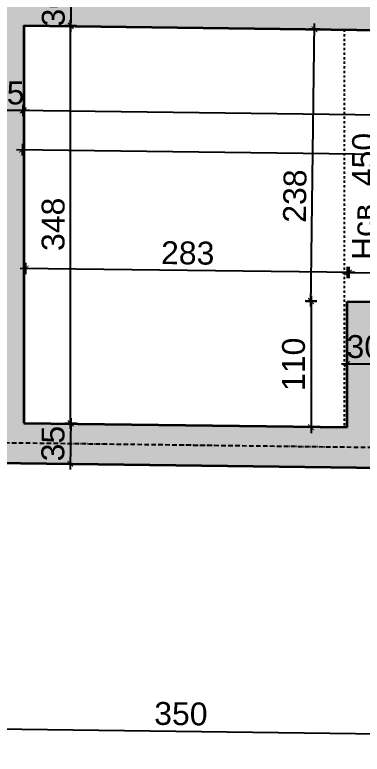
# Model space of a CAD drawing. Header units: inches. Extents: x -72385 to 39588, y -6525 to 66685.
# Drawn here: x -52290 to -51987, y 15038 to 15684 of the extents above; entities that cross this region are included whole.
import ezdxf

# ---------------------------------------------------------------- set-up
doc = ezdxf.new("R2010")
doc.units = ezdxf.units.IN
doc.header["$MEASUREMENT"] = 0
doc.linetypes.add('DashDot', pattern=[0.6, 0.4, -0.1, 0, -0.1])
doc.linetypes.add('Hidden', pattern=[0.4, 0.2, -0.2])
for name, color, linetype, lineweight in [('Надписи Hсв', 252, 'Continuous', 25), ('Надписи коти външни', 252, 'Continuous', 25), ('Надписи коти вътрешни', 252, 'Continuous', 25), ('Оси', 252, 'DashDot', 25), ('Пунктир', 253, 'Hidden', 25), ('Разрезни линии', 7, 'Continuous', 35), ('Щрих стени', 254, 'Continuous', 25)]:
    doc.layers.add(name, color=color, linetype=linetype, lineweight=lineweight)
doc.styles.add('Arial Regular', font='arial.ttf')
doc.styles.get("Standard").update_dxf_attribs({"font": 'arial.ttf'})
doc.dimstyles.new('Annotative', dxfattribs={"dimscale": 0, "dimtxt": 20, "dimasz": 5, "dimexe": 5, "dimexo": 5, "dimgap": 5, "dimtad": 1, "dimdec": 0, "dimzin": 0, "dimdsep": 46, "dimtxsty": 'Standard', "dimblk": 'ARCHTICK', "dimcen": 5, "dimdle": 5, "dimadec": 0, "dimazin": 0, "dimtfac": 1, "dimtdec": 0, "dimtofl": 0, "dimtmove": 0, "dimatfit": 3, "dimldrblk": 'ARCHTICK', "dimfxl": 5, "dimfxlon": 1, "dimtolj": 1, "dimtzin": 0, "dimarcsym": 1})

# ---------------------------------------------------------------- blocks, each defined once
blk = doc.blocks.new('_ArchTick')
at = {"color": 0, "linetype": 'ByBlock', "const_width": 0.15}
blk.add_lwpolyline([(-0.5, -0.5), (0.5, 0.5)], dxfattribs=at)
blk = doc.blocks.new('*D499')
at = {"layer": 'Defpoints', "color": 0, "ltscale": 50, "transparency": 16777216}
for p in [(-51999.84, 15433.31), (-52031.35, 15323.3), (-51999.84, 15323.3)]:
    blk.add_point(p, dxfattribs=at)
at = {"layer": 'Надписи коти вътрешни', "color": 0, "lineweight": -2, "ltscale": 50, "transparency": 16777216}
for p, q in [((-52031.35, 15438.31), (-52031.35, 15318.3)), ((-52026.35, 15433.31), (-52036.35, 15433.31)), ((-52026.35, 15323.3), (-52036.35, 15323.3))]:
    blk.add_line(p, q, dxfattribs=at)
at = {"layer": 'Надписи коти вътрешни', "color": 0, "lineweight": -2, "ltscale": 50, "transparency": 16777216, "xscale": 5, "yscale": 5, "zscale": 5}
for p, rotation in [((-52031.35, 15433.31), 90), ((-52031.35, 15323.3), 270)]:
    blk.add_blockref('_ArchTick', p, dxfattribs=dict(at, rotation=rotation))
at = {"layer": 'Надписи коти вътрешни', "color": 0, "ltscale": 50, "transparency": 16777216, "insert": (-52046.56, 15378.31), "char_height": 20, "attachment_point": 5, "rotation": 90}
blk.add_mtext('\\A1;110', dxfattribs=at)
blk = doc.blocks.new('*D7626')
at = {"layer": 'Defpoints', "color": 0, "ltscale": 50, "transparency": 16777216}
for p in [(-51668.18, 15454.31), (-51999.84, 15433.31), (-51668.5, 15429.09)]:
    blk.add_point(p, dxfattribs=at)
at = {"layer": 'Надписи коти вътрешни', "color": 0, "lineweight": -2, "ltscale": 50, "transparency": 16777216}
for p, q in [((-52004.52, 15458.59), (-51663.18, 15454.24)), ((-51999.58, 15453.53), (-51999.45, 15463.53)), ((-51668.24, 15449.31), (-51668.12, 15459.31))]:
    blk.add_line(p, q, dxfattribs=at)
at = {"layer": 'Надписи коти вътрешни', "color": 0, "lineweight": -2, "ltscale": 50, "transparency": 16777216, "xscale": 5, "yscale": 5, "zscale": 5}
for p, rotation in [((-51999.52, 15458.53), 179.2706286525469), ((-51668.18, 15454.31), 359.2706286525469)]:
    blk.add_blockref('_ArchTick', p, dxfattribs=dict(at, rotation=rotation))
at = {"layer": 'Надписи коти вътрешни', "color": 0, "ltscale": 50, "transparency": 16777216, "insert": (-51833.65, 15471.63), "char_height": 20, "attachment_point": 5, "rotation": 359.27063}
blk.add_mtext('\\A1;331', dxfattribs=at)
blk = doc.blocks.new('*D4445')
at = {"layer": 'Defpoints', "color": 0, "ltscale": 50, "transparency": 16777216}
for p in [(-52280.6, 15462.14), (-52282.34, 15326.9), (-51999.84, 15323.27)]:
    blk.add_point(p, dxfattribs=at)
at = {"layer": 'Надписи коти вътрешни', "color": 0, "lineweight": -2, "ltscale": 50, "transparency": 16777216}
for p, q in [((-52280.66, 15457.14), (-52280.54, 15467.14)), ((-51993.1, 15458.44), (-52285.6, 15462.2)), ((-51998.16, 15453.51), (-51998.04, 15463.51))]:
    blk.add_line(p, q, dxfattribs=at)
at = {"layer": 'Надписи коти вътрешни', "color": 0, "lineweight": -2, "ltscale": 50, "transparency": 16777216, "xscale": 5, "yscale": 5, "zscale": 5}
for p, rotation in [((-52280.6, 15462.14), 179.2641747454293), ((-51998.1, 15458.51), 359.2641747454293)]:
    blk.add_blockref('_ArchTick', p, dxfattribs=dict(at, rotation=rotation))
at = {"layer": 'Надписи коти вътрешни', "color": 0, "ltscale": 50, "transparency": 16777216, "insert": (-52139.15, 15475.54), "char_height": 20, "attachment_point": 5, "rotation": 359.26417}
blk.add_mtext('\\A1;283', dxfattribs=at)
blk = doc.blocks.new('*D8217')
at = {"layer": 'Defpoints', "color": 0, "ltscale": 50, "transparency": 16777216}
for p in [(-52028.39, 15671.19), (-51996.81, 15670.79), (-51999.84, 15433.31)]:
    blk.add_point(p, dxfattribs=at)
at = {"layer": 'Надписи коти вътрешни', "color": 0, "lineweight": -2, "ltscale": 50, "transparency": 16777216}
for p, q in [((-52023.39, 15671.13), (-52033.39, 15671.26)), ((-52031.48, 15428.71), (-52028.32, 15676.19)), ((-52026.41, 15433.65), (-52036.41, 15433.78))]:
    blk.add_line(p, q, dxfattribs=at)
at = {"layer": 'Надписи коти вътрешни', "color": 0, "lineweight": -2, "ltscale": 50, "transparency": 16777216, "xscale": 5, "yscale": 5, "zscale": 5}
for p, rotation in [((-52028.39, 15671.19), 89.27062865254693), ((-52031.41, 15433.71), 269.270628652547)]:
    blk.add_blockref('_ArchTick', p, dxfattribs=dict(at, rotation=rotation))
at = {"layer": 'Надписи коти вътрешни', "color": 0, "ltscale": 50, "transparency": 16777216, "insert": (-52045.46, 15525.35), "char_height": 20, "attachment_point": 5, "rotation": 89.27063}
blk.add_mtext('\\A1;238', dxfattribs=at)
blk = doc.blocks.new('*D510')
at = {"layer": 'Defpoints', "color": 0, "ltscale": 50, "transparency": 16777216}
for p in [(-52282.34, 15674.43), (-51597.34, 15665.71), (-52283.28, 15600.16)]:
    blk.add_point(p, dxfattribs=at)
at = {"layer": 'Надписи коти вътрешни', "color": 0, "lineweight": -2, "ltscale": 50, "transparency": 16777216}
for p, q in [((-51593.28, 15591.37), (-52288.28, 15600.22)), ((-52283.22, 15605.16), (-52283.35, 15595.16)), ((-51598.22, 15596.44), (-51598.35, 15586.44))]:
    blk.add_line(p, q, dxfattribs=at)
at = {"layer": 'Надписи коти вътрешни', "color": 0, "lineweight": -2, "ltscale": 50, "transparency": 16777216, "xscale": 5, "yscale": 5, "zscale": 5}
for p, rotation in [((-52283.28, 15600.16), 179.2706286525459), ((-51598.28, 15591.44), 359.270628652546)]:
    blk.add_blockref('_ArchTick', p, dxfattribs=dict(at, rotation=rotation))
at = {"layer": 'Надписи коти вътрешни', "color": 0, "ltscale": 50, "transparency": 16777216, "insert": (-51940.59, 15611.01), "char_height": 20, "attachment_point": 5, "rotation": 359.27063}
blk.add_mtext('\\A1;685', dxfattribs=at)
blk = doc.blocks.new('*D511')
at = {"layer": 'Defpoints', "color": 0, "ltscale": 50, "transparency": 16777216}
for p in [(-52282.34, 15674.43), (-51397.34, 15663.16), (-51398.72, 15554.64)]:
    blk.add_point(p, dxfattribs=at)
at = {"layer": 'Надписи коти вътрешни', "color": 0, "lineweight": -2, "ltscale": 50, "transparency": 16777216}
for p, q in [((-52283.66, 15570.91), (-52283.78, 15560.91)), ((-52288.72, 15565.97), (-51393.72, 15554.58)), ((-51398.66, 15559.64), (-51398.78, 15549.64))]:
    blk.add_line(p, q, dxfattribs=at)
at = {"layer": 'Надписи коти вътрешни', "color": 0, "lineweight": -2, "ltscale": 50, "transparency": 16777216, "xscale": 5, "yscale": 5, "zscale": 5}
for p, rotation in [((-52283.72, 15565.91), 179.2706286525463), ((-51398.72, 15554.64), 359.2706286525462)]:
    blk.add_blockref('_ArchTick', p, dxfattribs=dict(at, rotation=rotation))
at = {"layer": 'Надписи коти вътрешни', "color": 0, "ltscale": 50, "transparency": 16777216, "insert": (-51841.03, 15575.49), "char_height": 20, "attachment_point": 5, "rotation": 359.27063}
blk.add_mtext('\\A1;885', dxfattribs=at)
blk = doc.blocks.new('*D7652')
at = {"layer": 'Defpoints', "color": 0, "ltscale": 50, "transparency": 16777216}
for p in [(-52282.34, 15674.43), (-52241.47, 15674.43), (-52282.34, 15326.9)]:
    blk.add_point(p, dxfattribs=at)
at = {"layer": 'Надписи коти вътрешни', "color": 0, "lineweight": -2, "ltscale": 50, "transparency": 16777216}
for p, q in [((-52241.47, 15321.9), (-52241.47, 15679.43)), ((-52246.47, 15674.43), (-52236.47, 15674.43)), ((-52246.47, 15326.9), (-52236.47, 15326.9))]:
    blk.add_line(p, q, dxfattribs=at)
at = {"layer": 'Надписи коти вътрешни', "color": 0, "lineweight": -2, "ltscale": 50, "transparency": 16777216, "xscale": 5, "yscale": 5, "zscale": 5}
for p, rotation in [((-52241.47, 15674.43), 90), ((-52241.47, 15326.9), 270)]:
    blk.add_blockref('_ArchTick', p, dxfattribs=dict(at, rotation=rotation))
at = {"layer": 'Надписи коти вътрешни', "color": 0, "ltscale": 50, "transparency": 16777216, "insert": (-52256.69, 15500.66), "char_height": 20, "attachment_point": 5, "rotation": 90}
blk.add_mtext('\\A1;348', dxfattribs=at)
blk = doc.blocks.new('*D5604')
at = {"layer": 'Defpoints', "color": 0, "ltscale": 50, "transparency": 16777216}
for p in [(-52317.34, 15292.34), (-51967.34, 15287.88), (-51970.3, 15055.4)]:
    blk.add_point(p, dxfattribs=at)
at = {"layer": 'Надписи коти външни', "color": 0, "lineweight": -2, "ltscale": 50, "transparency": 16777216}
for p, q in [((-52320.23, 15064.86), (-52320.36, 15054.86)), ((-52325.3, 15059.92), (-51965.3, 15055.34)), ((-51970.23, 15060.4), (-51970.36, 15050.4))]:
    blk.add_line(p, q, dxfattribs=at)
at = {"layer": 'Надписи коти външни', "color": 0, "lineweight": -2, "ltscale": 50, "transparency": 16777216, "xscale": 5, "yscale": 5, "zscale": 5}
for p, rotation in [((-52320.3, 15059.86), 179.2706286525474), ((-51970.3, 15055.4), 359.2706286525474)]:
    blk.add_blockref('_ArchTick', p, dxfattribs=dict(at, rotation=rotation))
at = {"layer": 'Надписи коти външни', "color": 0, "ltscale": 50, "transparency": 16777216, "insert": (-52145.1, 15072.85), "char_height": 20, "attachment_point": 5, "rotation": 359.27063}
blk.add_mtext('\\A1;350', dxfattribs=at)
blk = doc.blocks.new('*D5506')
at = {"layer": 'Defpoints', "color": 0, "ltscale": 50, "transparency": 16777216}
for p in [(-52317.34, 15292.34), (-40222.34, 15138.36), (-40226.57, 14805.89)]:
    blk.add_point(p, dxfattribs=at)
at = {"layer": 'Надписи коти външни', "color": 0, "lineweight": -2, "ltscale": 50, "transparency": 16777216}
for p, q in [((-52326.57, 14959.93), (-40221.57, 14805.83)), ((-52321.51, 14964.87), (-52321.63, 14954.87)), ((-40226.51, 14810.89), (-40226.63, 14800.89))]:
    blk.add_line(p, q, dxfattribs=at)
at = {"layer": 'Надписи коти външни', "color": 0, "lineweight": -2, "ltscale": 50, "transparency": 16777216, "xscale": 5, "yscale": 5, "zscale": 5}
for p, rotation in [((-52321.57, 14959.87), 179.2706286525472), ((-40226.57, 14805.89), 359.2706286525473)]:
    blk.add_blockref('_ArchTick', p, dxfattribs=dict(at, rotation=rotation))
at = {"layer": 'Надписи коти външни', "color": 0, "ltscale": 50, "transparency": 16777216, "insert": (-46273.88, 14898.09), "char_height": 20, "attachment_point": 5, "rotation": 359.27063}
blk.add_mtext('\\A1;12095', dxfattribs=at)
blk = doc.blocks.new('*D7624')
at = {"layer": 'Defpoints', "color": 0, "ltscale": 10, "transparency": 16777216}
for p in [(-52317.34, 15600.15), (-52317.34, 15579.75), (-52282.34, 15579.75)]:
    blk.add_point(p, dxfattribs=at)
at = {"layer": 'Надписи коти вътрешни', "color": 0, "lineweight": -2, "ltscale": 10, "transparency": 16777216}
for p, q in [((-52277.34, 15600.15), (-52322.34, 15600.15)), ((-52317.34, 15595.15), (-52317.34, 15605.15)), ((-52282.34, 15595.15), (-52282.34, 15605.15))]:
    blk.add_line(p, q, dxfattribs=at)
at = {"layer": 'Надписи коти вътрешни', "color": 0, "lineweight": -2, "ltscale": 10, "transparency": 16777216, "xscale": 5, "yscale": 5, "zscale": 5}
for p, rotation in [((-52317.34, 15600.15), 180.0000000000029), ((-52282.34, 15600.15), 2.957634137601417e-12)]:
    blk.add_blockref('_ArchTick', p, dxfattribs=dict(at, rotation=rotation))
at = {"layer": 'Надписи коти вътрешни', "color": 0, "ltscale": 10, "transparency": 16777216, "insert": (-52297.34, 15615.36), "char_height": 20, "attachment_point": 5}
blk.add_mtext('\\A1;35', dxfattribs=at)
blk = doc.blocks.new('*D7627')
at = {"layer": 'Defpoints', "color": 0, "ltscale": 10, "transparency": 16777216}
for p in [(-51999.84, 15378.48), (-51999.84, 15322.92), (-51969.84, 15322.92)]:
    blk.add_point(p, dxfattribs=at)
at = {"layer": 'Надписи коти вътрешни', "color": 0, "lineweight": -2, "ltscale": 10, "transparency": 16777216}
for p, q in [((-51999.84, 15373.48), (-51999.84, 15383.48)), ((-51969.84, 15373.48), (-51969.84, 15383.48)), ((-51964.84, 15378.48), (-52004.84, 15378.48))]:
    blk.add_line(p, q, dxfattribs=at)
at = {"layer": 'Надписи коти вътрешни', "color": 0, "lineweight": -2, "ltscale": 10, "transparency": 16777216, "xscale": 5, "yscale": 5, "zscale": 5}
for p, rotation in [((-51999.84, 15378.48), 180.000000000007), ((-51969.84, 15378.48), 6.95443702625198e-12)]:
    blk.add_blockref('_ArchTick', p, dxfattribs=dict(at, rotation=rotation))
at = {"layer": 'Надписи коти вътрешни', "color": 0, "ltscale": 10, "transparency": 16777216, "insert": (-51984.84, 15393.7), "char_height": 20, "attachment_point": 5}
blk.add_mtext('\\A1;30', dxfattribs=at)
blk = doc.blocks.new('*D7651')
at = {"layer": 'Defpoints', "color": 0, "ltscale": 10, "transparency": 16777216}
for p in [(-52227.31, 15703.73), (-52241.41, 15673.91), (-52227.7, 15673.73)]:
    blk.add_point(p, dxfattribs=at)
at = {"layer": 'Надписи коти вътрешни', "color": 0, "lineweight": -2, "ltscale": 10, "transparency": 16777216}
for p, q in [((-52236.03, 15703.84), (-52246.02, 15703.97)), ((-52240.96, 15708.9), (-52241.47, 15668.91)), ((-52236.41, 15673.84), (-52246.41, 15673.97))]:
    blk.add_line(p, q, dxfattribs=at)
at = {"layer": 'Надписи коти вътрешни', "color": 0, "lineweight": -2, "ltscale": 10, "transparency": 16777216, "xscale": 5, "yscale": 5, "zscale": 5}
for p, rotation in [((-52241.02, 15703.9), 89.27062865256306), ((-52241.41, 15673.91), 269.270628652563)]:
    blk.add_blockref('_ArchTick', p, dxfattribs=dict(at, rotation=rotation))
at = {"layer": 'Надписи коти вътрешни', "color": 0, "ltscale": 10, "transparency": 16777216, "insert": (-52256.43, 15689.1), "char_height": 20, "attachment_point": 5, "rotation": 89.27063}
blk.add_mtext('\\A1;30', dxfattribs=at)
blk = doc.blocks.new('*D7653')
at = {"layer": 'Defpoints', "color": 0, "ltscale": 10, "transparency": 16777216}
for p in [(-52270.23, 15326.74), (-52270.67, 15291.75), (-52241.81, 15291.38)]:
    blk.add_point(p, dxfattribs=at)
at = {"layer": 'Надписи коти вътрешни', "color": 0, "lineweight": -2, "ltscale": 10, "transparency": 16777216}
for p, q in [((-52241.3, 15331.38), (-52241.88, 15286.38)), ((-52246.37, 15326.44), (-52236.37, 15326.31)), ((-52246.81, 15291.44), (-52236.81, 15291.32))]:
    blk.add_line(p, q, dxfattribs=at)
at = {"layer": 'Надписи коти вътрешни', "color": 0, "lineweight": -2, "ltscale": 10, "transparency": 16777216, "xscale": 5, "yscale": 5, "zscale": 5}
for p, rotation in [((-52241.37, 15326.38), 89.2706286525334), ((-52241.81, 15291.38), 269.2706286525334)]:
    blk.add_blockref('_ArchTick', p, dxfattribs=dict(at, rotation=rotation))
at = {"layer": 'Надписи коти вътрешни', "color": 0, "ltscale": 10, "transparency": 16777216, "insert": (-52256.81, 15309.07), "char_height": 20, "attachment_point": 5, "rotation": 89.27063}
blk.add_mtext('\\A1;35', dxfattribs=at)

msp = doc.modelspace()

# ---------------------------------------------------------------- hatches: boundary and pattern name
at = {"layer": 'Щрих стени', "ltscale": 10}
h = msp.add_hatch(color=256, dxfattribs=at)
h.dxf.hatch_style = 1
h.paths.add_polyline_path([(-52272.34, 17091.91), (-52102.34, 17089.75), (-52102.34, 17054.75), (-52072.34, 17054.36), (-52072.34, 17089.37), (-51747.34, 17085.23), (-51747.34, 17050.23), (-51717.34, 17049.85), (-51717.34, 17084.85), (-51702.34, 17084.66), (-51702.34, 17104.66), (-51802.34, 17105.93), (-51802.34, 17120.93), (-52317.34, 17127.49), (-52317.34, 16319.92), (-52282.34, 16319.48), (-52282.34, 16554.5), (-52272.34, 16554.37)])
h.paths.add_polyline_path([(-52062.34, 16919.23), (-52072.34, 16919.35), (-52072.34, 16964.36), (-52102.34, 16964.74), (-52102.34, 16177.18), (-52072.34, 16176.79), (-52072.34, 16889.35), (-52062.34, 16889.22)])
h.paths.add_polyline_path([(-51677.34, 16914.33), (-51687.34, 16914.45), (-51687.34, 16929.45), (-51717.34, 16929.84), (-51717.34, 16959.84), (-51747.34, 16960.22), (-51747.34, 16915.22), (-51962.34, 16917.95), (-51962.34, 16887.95), (-51677.34, 16884.32)])
h.paths.add_polyline_path([(-51367.34, 17115.4), (-51612.34, 17118.51), (-51612.34, 17083.51), (-51397.34, 17080.77), (-51397.34, 16538.23), (-51404.84, 16538.33), (-51404.84, 16458.32), (-51397.34, 16458.22), (-51397.34, 16043.19), (-51547.34, 16045.1), (-51547.34, 16395.13), (-51577.34, 16395.51), (-51577.34, 16045.48), (-51592.34, 16045.67), (-51592.34, 16015.67), (-51397.34, 16013.19), (-51397.34, 15938.18), (-51399.84, 15938.21), (-51399.84, 15858.21), (-51367.34, 15857.79), (-51337.34, 15857.41), (-51337.34, 15892.41), (-51367.34, 15892.8), (-51367.34, 16502.85), (-51337.31, 16502.46), (-51337.31, 16537.47), (-51367.34, 16537.85)])
h.paths.add_polyline_path([(-51547.34, 16912.67), (-51577.34, 16913.05), (-51577.34, 16495.52), (-51547.34, 16495.14)], flags=17)
h.paths.add_polyline_path([(-51692.34, 16046.95), (-52072.34, 16051.78), (-52072.34, 16076.79), (-52102.34, 16077.17), (-52102.34, 16052.17), (-52317.34, 16054.9), (-52317.34, 16019.9), (-52282.34, 16019.45), (-52282.34, 16024.45), (-51747.34, 16017.64), (-51747.34, 15905.13), (-51717.34, 15904.75), (-51717.34, 16017.26), (-51692.34, 16016.94)])
h.paths.add_polyline_path([(-51597.34, 15695.71), (-51717.34, 15697.24), (-51717.34, 15804.74), (-51747.34, 15805.13), (-51747.34, 15697.62), (-52282.34, 15704.43), (-52282.34, 15754.45), (-52317.34, 15754.9), (-52317.34, 15292.34), (-51967.34, 15287.88), (-51967.34, 15322.89), (-51969.84, 15322.92), (-51969.84, 15402.93), (-51699.84, 15399.49), (-51699.84, 15394.49), (-51669.84, 15394.11), (-51669.84, 15429.11), (-51999.84, 15433.31), (-51999.84, 15323.3), (-52282.34, 15326.9), (-52282.34, 15674.43), (-51597.34, 15665.71)])
h.paths.add_polyline_path([(-51367.34, 15707.78), (-51397.34, 15708.16), (-51397.34, 15693.16), (-51497.34, 15694.44), (-51497.34, 15664.43), (-51397.34, 15663.16), (-51397.34, 15350.63), (-51402.34, 15350.7), (-51402.34, 15280.69), (-51367.34, 15280.25)])
h.paths.add_polyline_path([(-51667.34, 15319.07), (-51669.84, 15319.1), (-51669.84, 15324.1), (-51699.84, 15324.48), (-51699.84, 15319.48), (-51702.34, 15319.51), (-51702.34, 15284.51), (-51667.34, 15284.07)])

# ---------------------------------------------------------------- linework, layer by layer
at = {"layer": 'Оси', "ltscale": 10}
msp.add_line((-39839.84, 15151), (-52699.84, 15314.71), dxfattribs=at)
at = {"layer": 'Пунктир', "ltscale": 10}
msp.add_line((-52002.34, 15670.86), (-52002.34, 15323.33), dxfattribs=at)
at = {"layer": 'Разрезни линии', "ltscale": 50}
for p, q in [((-52282.34, 15674.43), (-51597.34, 15665.71)), ((-52282.34, 15674.43), (-52282.34, 15326.9)), ((-51999.84, 15433.31), (-51669.84, 15429.11)), ((-51999.84, 15323.27), (-51999.84, 15433.31)), ((-52282.34, 15326.9), (-51999.84, 15323.3)), ((-52317.34, 15292.34), (-51967.34, 15287.88))]:
    msp.add_line(p, q, dxfattribs=at)

# ---------------------------------------------------------------- texts
at = {"layer": 'Надписи Hсв', "ltscale": 100, "insert": (-51995.44, 15469.47), "char_height": 20, "width": 180.4891, "attachment_point": 1, "rotation": 90, "style": 'Arial Regular'}
msp.add_mtext('\\pxt8;Hсв. 450', dxfattribs=at)

# ---------------------------------------------------------------- dimensions: what is measured, and where the dimension line sits
at = {"layer": 'Надписи коти външни', "ltscale": 50}
dim = msp.add_aligned_dim(p1=(-52317.34, 15292.34), p2=(-40222.34, 15138.36), distance=-332.5, text='12095', dimstyle='Annotative', override={"dimscale": 0, "dimtix": 0, "dimtofl": 0, "dimtmove": 0, "dimatfit": 3}, dxfattribs=at)
dim.commit()
dim.dimension.update_dxf_attribs({"geometry": '*D5506', "text_midpoint": (-46273.88, 14898.09)})
dim = msp.add_aligned_dim(p1=(-52317.34, 15292.34), p2=(-51967.34, 15287.88), distance=-232.5, dimstyle='Annotative', override={"dimscale": 0, "dimtix": 0, "dimtofl": 0, "dimtmove": 0, "dimatfit": 3}, dxfattribs=at)
dim.commit()
dim.dimension.update_dxf_attribs({"geometry": '*D5604', "text_midpoint": (-52145.1, 15072.85)})
at = {"layer": 'Надписи коти вътрешни', "ltscale": 10}
for base, p1, p2, angle, picture, middle in [((-52241.41, 15673.91), (-52227.31, 15703.73), (-52227.7, 15673.73), 269.27063, '*D7651', (-52241.22, 15688.9)), ((-52317.34, 15600.15), (-52282.34, 15579.75), (-52317.34, 15579.75), 180, '*D7624', (-52297.34, 15600.15)), ((-51999.84, 15378.48), (-51969.84, 15322.92), (-51999.84, 15322.92), 180, '*D7627', (-51984.84, 15378.48)), ((-52241.81, 15291.38), (-52270.23, 15326.74), (-52270.67, 15291.75), 269.27063, '*D7653', (-52241.59, 15308.88))]:
    dim = msp.add_linear_dim(base=base, p1=p1, p2=p2, angle=angle, dimstyle='Annotative', override={"dimscale": 0, "dimtix": 0, "dimtofl": 0, "dimtmove": 0, "dimatfit": 3}, dxfattribs=at)
    dim.commit()
    dim.dimension.update_dxf_attribs({"geometry": picture, "text_midpoint": middle, "dimtype": 129})
at = {"layer": 'Надписи коти вътрешни', "ltscale": 50}
for base, p1, p2, picture, middle in [((-52241.47, 15674.43), (-52282.34, 15326.9), (-52282.34, 15674.43), '*D7652', (-52256.69, 15500.66)), ((-52031.35, 15323.3), (-51999.84, 15433.31), (-51999.84, 15323.3), '*D499', (-52046.56, 15378.31))]:
    dim = msp.add_linear_dim(base=base, p1=p1, p2=p2, angle=90, dimstyle='Annotative', override={"dimscale": 0, "dimtix": 0, "dimtofl": 0, "dimtmove": 0, "dimatfit": 3}, dxfattribs=at)
    dim.commit()
    dim.dimension.update_dxf_attribs({"geometry": picture, "text_midpoint": middle})
for p1, p2, distance, picture, middle in [((-52282.34, 15674.43), (-51397.34, 15663.16), -108.53, '*D511', (-51841.03, 15575.49)), ((-51597.34, 15665.71), (-52282.34, 15674.43), 74.27, '*D510', (-51940.59, 15611.01)), ((-51999.84, 15323.27), (-52282.34, 15326.9), -135.25, '*D4445', (-52139.15, 15475.54)), ((-51999.84, 15433.31), (-51668.5, 15429.09), 25.22, '*D7626', (-51833.65, 15471.63))]:
    dim = msp.add_aligned_dim(p1=p1, p2=p2, distance=distance, dimstyle='Annotative', override={"dimscale": 0, "dimtix": 0, "dimtofl": 0, "dimtmove": 0, "dimatfit": 3}, dxfattribs=at)
    dim.commit()
    dim.dimension.update_dxf_attribs({"geometry": picture, "text_midpoint": middle})
dim = msp.add_linear_dim(base=(-52028.3885, 15671.1932), p1=(-51999.8373, 15433.3105), p2=(-51996.814, 15670.7912), angle=89.27063, dimstyle='Annotative', override={"dimscale": 0, "dimtix": 0, "dimtofl": 0, "dimtmove": 0, "dimatfit": 3}, dxfattribs=at)
dim.commit()
dim.dimension.update_dxf_attribs({"geometry": '*D8217', "text_midpoint": (-52030.2476, 15525.1566), "dimtype": 129})

doc.saveas('drawing.dxf')
